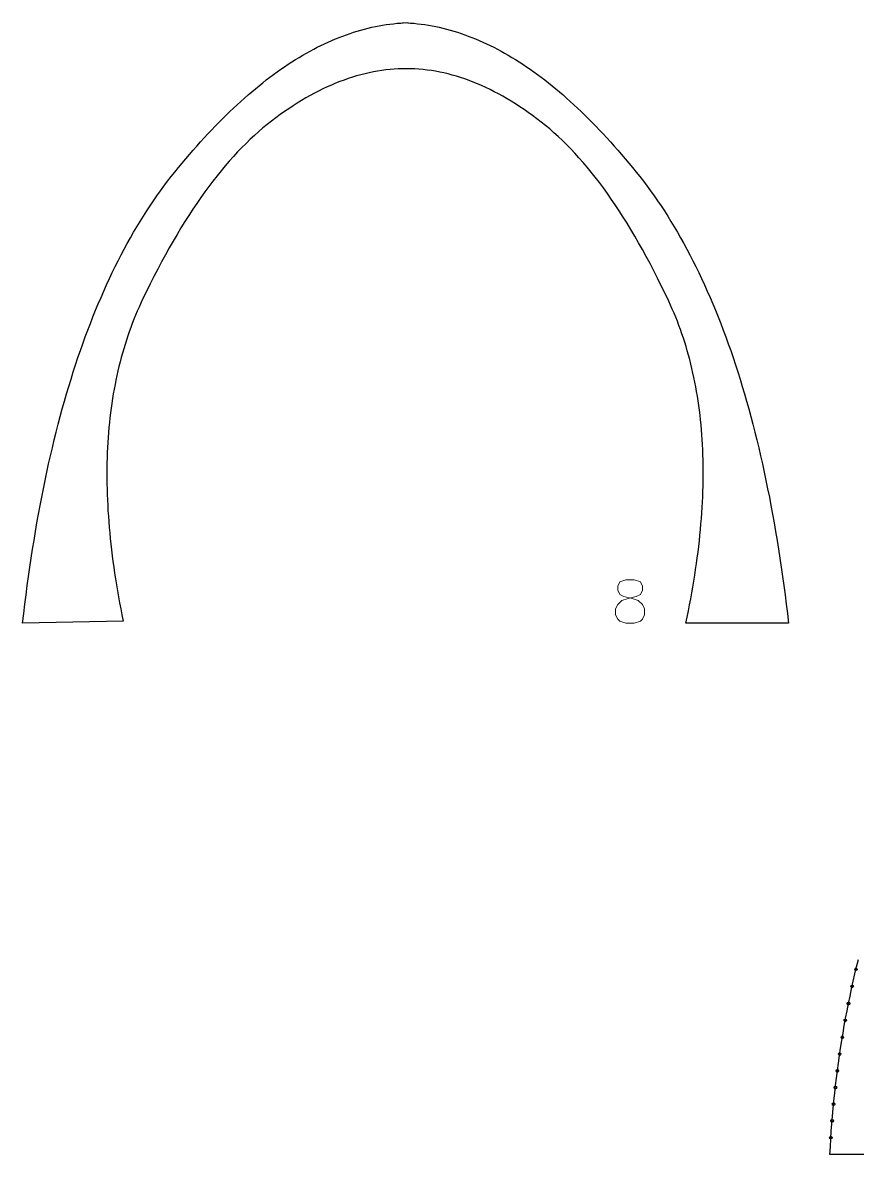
# Model space of a CAD drawing. Header units: inches. Extents: x -241 to 12541, y -1696 to 1281.
# Drawn here: x 552.5 to 715.3, y 91.2 to 312 of the extents above; entities that cross this region are included whole.
import ezdxf

# ---------------------------------------------------------------- set-up
doc = ezdxf.new("R2010")
doc.units = ezdxf.units.IN
doc.header["$MEASUREMENT"] = 0
doc.layers.add('Annotation', color=7, linetype='Continuous', lineweight=9)
doc.layers.add('OLD1', color=1, linetype='Continuous')

msp = doc.modelspace()

# ---------------------------------------------------------------- linework, layer by layer
msp.add_lwpolyline([(627.62254, 311.93942), (628.09882, 311.90975), (628.80387, 311.85234), (629.50912, 311.78144), (630.21454, 311.69705), (630.92016, 311.59917), (631.62596, 311.48779), (632.33195, 311.36292), (633.03813, 311.22456), (633.74449, 311.07271), (634.45104, 310.90736), (635.15778, 310.72852), (635.8647, 310.53619), (636.57182, 310.33036), (637.27911, 310.11104), (637.9866, 309.87823), (638.69427, 309.63193), (639.40213, 309.37213), (640.11018, 309.09884), (640.81842, 308.81206), (641.52684, 308.51179), (642.23544, 308.19802), (642.94424, 307.87076), (643.65322, 307.53), (644.36239, 307.17576), (645.07175, 306.80802), (645.78129, 306.42679), (646.49102, 306.03206), (647.20094, 305.62385), (647.91105, 305.20214), (648.62134, 304.76694), (649.33182, 304.31824), (650.04248, 303.85605), (650.75334, 303.38037), (651.46438, 302.8912), (652.1756, 302.38853), (652.88702, 301.87237), (653.59862, 301.34272), (654.31041, 300.79958), (655.02238, 300.24294), (655.73455, 299.67281), (656.4469, 299.08919), (657.15943, 298.49207), (657.87216, 297.88146), (658.58507, 297.25736), (659.29816, 296.61977), (660.01145, 295.96868), (660.72492, 295.30411), (661.43858, 294.62603), (662.15243, 293.93447), (662.86646, 293.22941), (663.58068, 292.51086), (664.29509, 291.77882), (665.00968, 291.03328), (665.72446, 290.27425), (666.43943, 289.50173), (667.15459, 288.71572), (667.86993, 287.91621), (668.58546, 287.10321), (669.30118, 286.27672), (670.01708, 285.43674), (670.73317, 284.58326), (671.44945, 283.71629), (672.16592, 282.83583), (672.87852, 281.941), (673.58323, 281.03092), (674.28004, 280.10561), (674.96894, 279.16505), (675.64995, 278.20925), (676.32305, 277.23821), (676.98825, 276.25193), (677.64556, 275.2504), (678.29496, 274.23363), (678.93646, 273.20162), (679.57006, 272.15436), (680.19576, 271.09187), (680.81356, 270.01413), (681.42346, 268.92114), (682.02546, 267.81292), (682.61956, 266.68945), (683.20576, 265.55074), (683.78405, 264.39679), (684.35445, 263.2276), (684.91694, 262.04316), (685.47154, 260.84348), (686.01823, 259.62856), (686.55702, 258.39839), (687.08792, 257.15299), (687.61091, 255.89234), (688.126, 254.61645), (688.63319, 253.32531), (689.13248, 252.01893), (689.62387, 250.69732), (690.10736, 249.36045), (690.58295, 248.00835), (691.05064, 246.641), (691.51042, 245.25841), (691.96231, 243.86058), (692.40629, 242.44751), (692.84238, 241.01919), (693.27056, 239.57563), (693.69085, 238.11683), (694.10323, 236.64279), (694.50771, 235.1535), (694.90429, 233.64897), (695.29297, 232.1292), (695.67375, 230.59418), (696.04663, 229.04393), (696.41161, 227.47843), (696.76869, 225.89769), (697.11787, 224.3017), (697.45915, 222.69048), (697.79252, 221.06401), (698.118, 219.4223), (698.43557, 217.76534), (698.74525, 216.09315), (699.04702, 214.40571), (699.34089, 212.70303), (699.62687, 210.9851), (699.90494, 209.25194), (700.17511, 207.50353), (700.43738, 205.73988), (700.69175, 203.96098), (700.93822, 202.16684), (701.17679, 200.35747), (701.40746, 198.53284), (701.63022, 196.69298), (701.84509, 194.83787), (681.84003, 194.83764), (682.09026, 196.02939), (682.3309, 197.21445), (682.56193, 198.39284), (682.78336, 199.56455), (682.99518, 200.72958), (683.1974, 201.88792), (683.39002, 203.03959), (683.57304, 204.18457), (683.74645, 205.32288), (683.91026, 206.4545), (684.06447, 207.57944), (684.20908, 208.6977), (684.34408, 209.80928), (684.46948, 210.91418), (684.58528, 212.0124), (684.69147, 213.10394), (684.78806, 214.1888), (684.87505, 215.26698), (684.95244, 216.33848), (685.02022, 217.40329), (685.0784, 218.46143), (685.12698, 219.51288), (685.16595, 220.55766), (685.19532, 221.59575), (685.21509, 222.62716), (685.22526, 223.6519), (685.22582, 224.66995), (685.21678, 225.68132), (685.19814, 226.68601), (685.1699, 227.68402), (685.13205, 228.67535), (685.0846, 229.66), (685.02754, 230.63796), (684.96089, 231.60925), (684.88463, 232.57386), (684.79877, 233.53178), (684.7033, 234.48303), (684.59823, 235.42759), (684.48356, 236.36547), (684.35929, 237.29668), (684.22542, 238.2212), (684.08194, 239.13904), (683.92886, 240.0502), (683.76617, 240.95468), (683.59388, 241.85248), (683.41199, 242.7436), (683.2205, 243.62804), (683.01941, 244.50579), (682.80871, 245.37687), (682.58841, 246.24127), (682.3585, 247.09898), (682.119, 247.95002), (681.86989, 248.79437), (681.61118, 249.63204), (681.34286, 250.46303), (681.06494, 251.28735), (680.77742, 252.10498), (680.4803, 252.91593), (680.17357, 253.7202), (679.85724, 254.51779), (679.53131, 255.3087), (679.19578, 256.09292), (678.85064, 256.87047), (678.4959, 257.64134), (677.77499, 259.16255), (677.05042, 260.65609), (676.32219, 262.12195), (675.5903, 263.56013), (674.85475, 264.97063), (674.11555, 266.35346), (673.37268, 267.7086), (672.62616, 269.03607), (671.87598, 270.33586), (671.12215, 271.60798), (670.36465, 272.85241), (669.60349, 274.06917), (668.83868, 275.25825), (668.07021, 276.41966), (667.29808, 277.55338), (666.52229, 278.65943), (665.74285, 279.7378), (664.95974, 280.78849), (664.17298, 281.8115), (663.38256, 282.80684), (662.58848, 283.77449), (661.79074, 284.71447), (660.98934, 285.62678), (660.18429, 286.5114), (659.37558, 287.36835), (658.56321, 288.19761), (657.74718, 288.99921), (656.92749, 289.77312), (656.10414, 290.51935), (655.27714, 291.23791), (654.44648, 291.92879), (653.61215, 292.59199), (652.77649, 293.23121), (651.94181, 293.85013), (651.1081, 294.44876), (650.27537, 295.0271), (649.44361, 295.58515), (648.61283, 296.1229), (647.78303, 296.64036), (646.95421, 297.13753), (646.12636, 297.6144), (645.29949, 298.07099), (644.4736, 298.50728), (643.64868, 298.92327), (642.82474, 299.31898), (642.00178, 299.69439), (641.17979, 300.04951), (640.35878, 300.38434), (639.53875, 300.69887), (638.71969, 300.99312), (637.90161, 301.26707), (637.08451, 301.52072), (636.26838, 301.75409), (635.45323, 301.96716), (634.63906, 302.15994), (633.82587, 302.33243), (633.01365, 302.48462), (632.20241, 302.61652), (631.39214, 302.72813), (630.58285, 302.81945), (629.77454, 302.89047), (628.96721, 302.9412), (628.16085, 302.97164), (627.35547, 302.98179), (626.55004, 302.97761), (625.74348, 302.95314), (624.93579, 302.90839), (624.12697, 302.84336), (623.31703, 302.75804), (622.50596, 302.65243), (621.69376, 302.52654), (620.88044, 302.38037), (620.06599, 302.21391), (619.25041, 302.02716), (618.43371, 301.82013), (617.61588, 301.59282), (616.79692, 301.34522), (615.97683, 301.07734), (615.15562, 300.78917), (614.33328, 300.48072), (613.50981, 300.15198), (612.68522, 299.80296), (611.8595, 299.43365), (611.03265, 299.04406), (610.20467, 298.63418), (609.37557, 298.20402), (608.54534, 297.75357), (607.71398, 297.28284), (606.8815, 296.79183), (606.04789, 296.28053), (605.21315, 295.74894), (604.37729, 295.19707), (603.54029, 294.62492), (602.70218, 294.03248), (601.86293, 293.41975), (601.02256, 292.78674), (600.18335, 292.12974), (599.34759, 291.44503), (598.51528, 290.73262), (597.68643, 289.9925), (596.86104, 289.22468), (596.03909, 288.42916), (595.2206, 287.60593), (594.40556, 286.75499), (593.59398, 285.87636), (592.78585, 284.97002), (591.98117, 284.03597), (591.17995, 283.07422), (590.38217, 282.08477), (589.58786, 281.06761), (588.79699, 280.02275), (588.00958, 278.95018), (587.22562, 277.84991), (586.44512, 276.72193), (585.66806, 275.56625), (584.89447, 274.38287), (584.12432, 273.17178), (583.35763, 271.93299), (582.59439, 270.6665), (581.8346, 269.3723), (581.07827, 268.05039), (580.32539, 266.70078), (579.57597, 265.32347), (578.82999, 263.91845), (578.08747, 262.48573), (577.34841, 261.02531), (576.61279, 259.53718), (575.88063, 258.02135), (575.52019, 257.25313), (575.16931, 256.47816), (574.82797, 255.69644), (574.49619, 254.90796), (574.17397, 254.11274), (573.86129, 253.31076), (573.55817, 252.50204), (573.2646, 251.68656), (572.98059, 250.86433), (572.70612, 250.03534), (572.44121, 249.19961), (572.18586, 248.35712), (571.94006, 247.50789), (571.70381, 246.6519), (571.47711, 245.78916), (571.25996, 244.91967), (571.05237, 244.04342), (570.85434, 243.16043), (570.66585, 242.27068), (570.48692, 241.37418), (570.31754, 240.47093), (570.15772, 239.56093), (570.00744, 238.64418), (569.86672, 237.72067), (569.73556, 236.79041), (569.61394, 235.85341), (569.50188, 234.90965), (569.39938, 233.95913), (569.30642, 233.00187), (569.22302, 232.03786), (569.14917, 231.06709), (569.08488, 230.08957), (569.03014, 229.1053), (568.98495, 228.11428), (568.94931, 227.11651), (568.92323, 226.11198), (568.9067, 225.10071), (568.89972, 224.08268), (568.9023, 223.0579), (568.91443, 222.02637), (568.93611, 220.98809), (568.96734, 219.94305), (569.00813, 218.89127), (569.05847, 217.83273), (569.11837, 216.76744), (569.18782, 215.6954), (569.26682, 214.61661), (569.35537, 213.53106), (569.45348, 212.43877), (569.56114, 211.33972), (569.67835, 210.23392), (569.80512, 209.12137), (569.94144, 208.00207), (570.08731, 206.87601), (570.24273, 205.74321), (570.40771, 204.60365), (570.58224, 203.45734), (570.76633, 202.30428), (570.95997, 201.14447), (571.16316, 199.97791), (571.3759, 198.80459), (571.5982, 197.62452), (571.83005, 196.43771), (572.07145, 195.24414), (552.46805, 194.83787), (552.68292, 196.69298), (552.90569, 198.53284), (553.13635, 200.35747), (553.37492, 202.16684), (553.62139, 203.96098), (553.87576, 205.73988), (554.13803, 207.50353), (554.4082, 209.25194), (554.68628, 210.9851), (554.97225, 212.70303), (555.26612, 214.40571), (555.5679, 216.09315), (555.87757, 217.76534), (556.19514, 219.4223), (556.52062, 221.06401), (556.854, 222.69048), (557.19527, 224.3017), (557.54445, 225.89769), (557.90153, 227.47843), (558.26651, 229.04393), (558.63939, 230.59418), (559.02017, 232.1292), (559.40885, 233.64897), (559.80543, 235.1535), (560.20991, 236.64279), (560.6223, 238.11683), (561.04258, 239.57563), (561.47076, 241.01919), (561.90685, 242.44751), (562.35083, 243.86058), (562.80272, 245.25841), (563.26251, 246.641), (563.7302, 248.00835), (564.20578, 249.36045), (564.68927, 250.69732), (565.18066, 252.01893), (565.67995, 253.32531), (566.18714, 254.61645), (566.70223, 255.89234), (567.22523, 257.15299), (567.75612, 258.39839), (568.29491, 259.62856), (568.84161, 260.84348), (569.3962, 262.04316), (569.9587, 263.2276), (570.52909, 264.39679), (571.10739, 265.55074), (571.69358, 266.68945), (572.28768, 267.81292), (572.88968, 268.92114), (573.49958, 270.01413), (574.11738, 271.09187), (574.74308, 272.15436), (575.37668, 273.20162), (576.01818, 274.23363), (576.66759, 275.2504), (577.32489, 276.25193), (577.99009, 277.23821), (578.6632, 278.20925), (579.3442, 279.16505), (580.03311, 280.10561), (580.72991, 281.03092), (581.43462, 281.941), (582.14723, 282.83583), (582.86369, 283.71629), (583.57997, 284.58326), (584.29606, 285.43674), (585.01197, 286.27672), (585.72768, 287.10321), (586.44321, 287.91621), (587.15855, 288.71572), (587.87371, 289.50173), (588.58868, 290.27425), (589.30346, 291.03328), (590.01805, 291.77882), (590.73246, 292.51086), (591.44668, 293.22941), (592.16072, 293.93447), (592.87456, 294.62603), (593.58822, 295.30411), (594.30169, 295.96868), (595.01498, 296.61977), (595.72808, 297.25736), (596.44099, 297.88146), (597.15371, 298.49207), (597.86625, 299.08919), (598.5786, 299.67281), (599.29076, 300.24294), (600.00274, 300.79958), (600.71452, 301.34272), (601.42612, 301.87237), (602.13754, 302.38853), (602.84877, 302.8912), (603.55981, 303.38037), (604.27066, 303.85605), (604.98133, 304.31824), (605.6918, 304.76694), (606.4021, 305.20214), (607.1122, 305.62385), (607.82212, 306.03206), (608.53185, 306.42679), (609.24139, 306.80802), (609.95075, 307.17576), (610.65992, 307.53), (611.3689, 307.87076), (612.0777, 308.19802), (612.78631, 308.51179), (613.49473, 308.81206), (614.20296, 309.09884), (614.91101, 309.37213), (615.61887, 309.63193), (616.32654, 309.87823), (617.03403, 310.11104), (617.74133, 310.33036), (618.44844, 310.53619), (619.15536, 310.72852), (619.8621, 310.90736), (620.56865, 311.07271), (621.27502, 311.22456), (621.98119, 311.36292), (622.68718, 311.48779), (623.39298, 311.59917), (624.0986, 311.69705), (624.80403, 311.78144), (625.50927, 311.85234), (626.21432, 311.90975), (626.69257, 311.93954), (626.68927, 311.98408), (627.15657, 311.96391), (627.62387, 311.98408)], close=True)
msp.add_lwpolyline([(731.98667, 91.21999), (709.93897, 91.21999), (710.01756, 92.72171), (710.10693, 94.22033), (710.2071, 95.71586), (710.31806, 97.20828), (710.43981, 98.69761), (710.57235, 100.18384), (710.71568, 101.66698), (710.8698, 103.14701), (711.03472, 104.62395), (711.21042, 106.09779), (711.39692, 107.56853), (711.59421, 109.03618), (711.80229, 110.50073), (712.02116, 111.96218), (712.25082, 113.42053), (712.49127, 114.87578), (712.74251, 116.32794), (713.00455, 117.777), (713.27737, 119.22296), (713.56099, 120.66583), (713.8554, 122.10559), (714.1606, 123.54226), (714.47659, 124.97583), (714.80337, 126.4063), (715.14094, 127.83368), (715.4893, 129.25796)])
at = {"layer": 'Annotation'}
msp.add_lwpolyline([(670.14972, 194.83764), (671.75727, 194.83764), (672.96294, 195.23952), (673.36483, 195.64141), (673.76671, 196.44519), (673.76671, 197.65085), (673.36483, 198.45463), (672.56105, 199.2584), (671.35539, 199.66029), (669.74783, 200.06218), (668.94406, 200.46407), (668.54217, 201.26784), (668.54217, 202.07162), (668.94406, 202.8754), (670.14972, 203.27728), (671.75727, 203.27728), (672.96294, 202.8754), (673.36483, 202.07162), (673.36483, 201.26784), (672.96294, 200.46407), (672.15916, 200.06218), (670.55161, 199.66029), (669.34595, 199.2584), (668.54217, 198.45463), (668.14028, 197.65085), (668.14028, 196.44519), (668.54217, 195.64141), (668.94406, 195.23952)], close=True, dxfattribs=at)
at = {"layer": 'OLD1'}
for centre in [(715.02171, 127.32953), (714.2573, 123.98099), (713.55909, 120.65617), (712.92745, 117.35065), (712.35685, 114.06224), (711.84522, 110.7874), (711.39108, 107.5225), (711.00429, 104.26217), (710.65198, 101.00787), (710.36244, 97.7512), (710.12499, 94.48989)]:
    msp.add_circle(centre, 0.25, dxfattribs=at)

doc.saveas('drawing.dxf')
